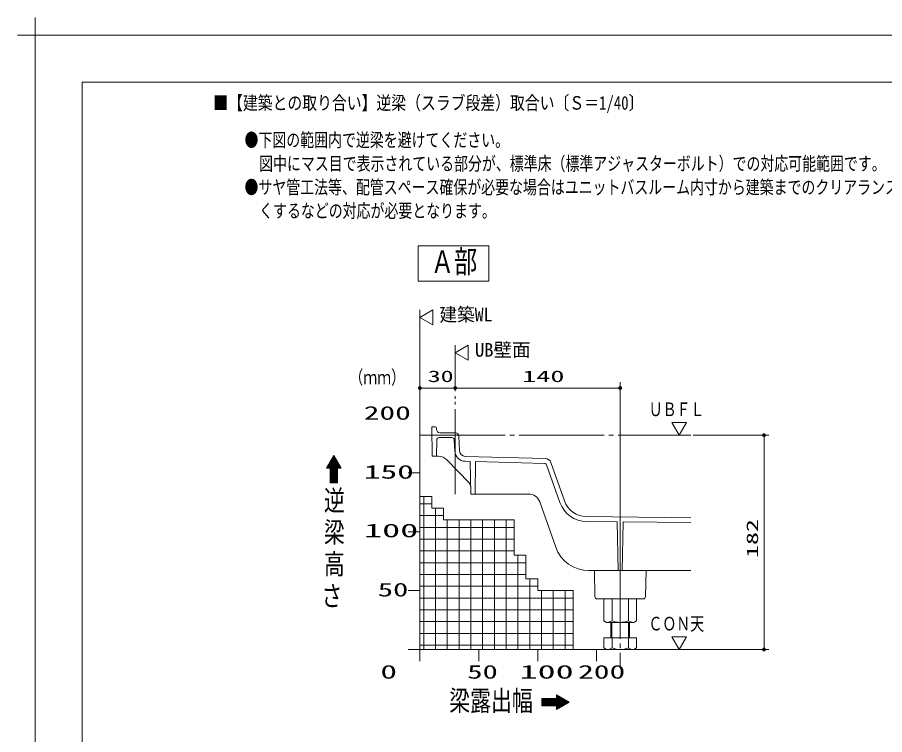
# Model space of a CAD drawing. Units: millimetres on the paper, with parts at other scales. Extents: x -305 to 305, y -152 to 152.
# Drawn here: x -304.8 to -120.7, y 0 to 152.3 of the extents above; entities that cross this region are included whole.
import ezdxf
from ezdxf.enums import TextEntityAlignment as Align

# ---------------------------------------------------------------- set-up
doc = ezdxf.new("R2010")
doc.units = ezdxf.units.MM
doc.linetypes.add('LONG_CHAIN', pattern=[21, 18, -1, 1, -1])
doc.linetypes.add('LONG_DOUBLE_CHAIN', pattern=[21.8, 18, -1, 0.6, -0.6, 0.6, -1])
doc.layers.add('0-0_PV', color=7, linetype='Continuous')
for name, color, linetype, lineweight in [('0-1_RV', 7, 'Continuous', 9), ('0-2_0', 7, 'Continuous', 9), ('0-4_1図面枠', 7, 'Continuous', 9), ('0-5_図面枠', 3, 'Continuous', 9), ('0-6_DEFPOINTS', 7, 'Continuous', 9)]:
    doc.layers.add(name, color=color, linetype=linetype, lineweight=lineweight)
doc.styles.add('ＭＳ ゴシック', font='')
doc.styles.get('ＭＳ ゴシック').set_extended_font_data('MS Gothic')

# ---------------------------------------------------------------- blocks, each defined once
blk = doc.blocks.new('_DOTSMALL')
at = {"layer": '0-2_0'}
for p, q in [((0.0746, 0.1), (-0.0746, 0.1)), ((0.1223, -0.0248), (-0.1223, -0.0248))]:
    blk.add_line(p, q, dxfattribs=at)
for points in [[(0.125, 0), (0.124, 0.0157), (0.1211, 0.0311), (0.1162, 0.046), (0.1095, 0.0602), (0.1011, 0.0735), (0.0911, 0.0856), (0.0797, 0.0963), (0.067, 0.1055), (0.0532, 0.1131), (0.0386, 0.1189), (0.0234, 0.1228), (0.0078, 0.1248), (-0.0078, 0.1248), (-0.0234, 0.1228), (-0.0386, 0.1189), (-0.0532, 0.1131), (-0.067, 0.1055), (-0.0797, 0.0963), (-0.0911, 0.0856), (-0.1011, 0.0735), (-0.1095, 0.0602), (-0.1162, 0.046), (-0.1211, 0.0311), (-0.124, 0.0157), (-0.125, 0), (0, 0)], [(-0.125, 0), (-0.124, -0.0157), (-0.1211, -0.0311), (-0.1162, -0.046), (-0.1095, -0.0602), (-0.1011, -0.0735), (-0.0911, -0.0856), (-0.0797, -0.0963), (-0.067, -0.1055), (-0.0532, -0.1131), (-0.0386, -0.1189), (-0.0234, -0.1228), (-0.0078, -0.1248), (0.0078, -0.1248), (0.0234, -0.1228), (0.0386, -0.1189), (0.0532, -0.1131), (0.067, -0.1055), (0.0797, -0.0963), (0.0911, -0.0856), (0.1011, -0.0735), (0.1095, -0.0602), (0.1162, -0.046), (0.1211, -0.0311), (0.124, -0.0157), (0.125, 0), (0, 0)]]:
    blk.add_lwpolyline(points, close=True, dxfattribs=at)
blk = doc.blocks.new('グループ-6')
at = {"layer": '0-4_1図面枠'}
for p, q in [((-4200, 2895), (-4200, 3045)), ((-4275, 2970), (-4125, 2970))]:
    blk.add_line(p, q, dxfattribs=at)

msp = doc.modelspace()

# ---------------------------------------------------------------- linework, layer by layer
at = {"layer": '0-1_RV'}
for p, q in [((-219.658, 103.721), (-219.658, 96.228)), ((-219.658, 103.721), (-204.658, 103.721)), ((-204.658, 103.721), (-204.658, 96.228)), ((-219.658, 96.228), (-204.658, 96.228)), ((-219.314, 15.577), (-219.314, 90.139)), ((-219.314, 88.577), (-216.608, 90.139)), ((-211.814, 81.077), (-209.108, 82.639)), ((-211.814, 81.077), (-209.108, 79.514)), ((-209.108, 79.514), (-209.108, 82.639)), ((-219.314, 74.077), (-219.314, 74.827)), ((-211.814, 74.077), (-211.814, 74.827)), ((-211.814, 74.077), (-211.814, 74.827)), ((-176.814, 36.327), (-176.814, 74.827)), ((-211.814, 73.577), (-219.314, 73.577)), ((-211.814, 73.577), (-176.814, 73.577)), ((-164.314, 63.577), (-165.877, 66.283)), ((-162.752, 66.283), (-165.877, 66.283)), ((-164.314, 63.577), (-162.752, 66.283)), ((-216.705, 59.077), (-216.814, 65.327)), ((-216.06, 65.327), (-216.814, 65.327)), ((-215.81, 65.081), (-215.805, 64.814)), ((-215.244, 63.052), (-212.524, 63.052)), ((-215.055, 64.077), (-211.782, 64.077)), ((-210.897, 60.241), (-211.033, 63.36)), ((-161.314, 63.577), (-145.284, 63.577)), ((-146.284, 63.577), (-146.284, 18.077)), ((-215.805, 59.077), (-215.744, 62.561)), ((-211.921, 60.197), (-212.025, 62.574)), ((-237.59, 59.279), (-239.153, 56.573)), ((-237.399, 58.948), (-237.782, 58.948)), ((-237.514, 59.148), (-237.666, 59.148)), ((-237.59, 59.279), (-236.028, 56.573)), ((-215.805, 59.077), (-216.705, 59.077)), ((-215.805, 59.077), (-215.379, 59.077)), ((-192.673, 58.6), (-209.681, 59.046)), ((-236.36, 57.148), (-238.821, 57.148)), ((-236.475, 57.348), (-238.705, 57.348)), ((-236.591, 57.548), (-238.59, 57.548)), ((-236.706, 57.748), (-238.474, 57.748)), ((-236.822, 57.948), (-238.359, 57.948)), ((-236.937, 58.148), (-238.243, 58.148)), ((-237.053, 58.348), (-238.128, 58.348)), ((-237.168, 58.548), (-238.013, 58.548)), ((-237.284, 58.748), (-237.897, 58.748)), ((-213.576, 58.309), (-208.889, 53.431)), ((-208.635, 57.994), (-209.708, 58.022)), ((-208.514, 51.077), (-208.635, 57.994)), ((-207.494, 57.964), (-207.614, 51.077)), ((-192.889, 57.58), (-207.494, 57.964)), ((-189.603, 49.262), (-192.431, 57.247)), ((-188.636, 49.604), (-191.527, 57.767)), ((-239.153, 56.573), (-238.372, 56.573)), ((-236.129, 56.748), (-239.052, 56.748)), ((-236.244, 56.948), (-238.936, 56.948)), ((-238.372, 53.448), (-238.372, 56.573)), ((-236.809, 56.548), (-238.372, 56.548)), ((-236.809, 56.348), (-238.372, 56.348)), ((-236.809, 56.148), (-238.372, 56.148)), ((-236.809, 55.948), (-238.372, 55.948)), ((-236.809, 55.748), (-238.372, 55.748)), ((-236.809, 55.548), (-238.372, 55.548)), ((-236.809, 55.348), (-238.372, 55.348)), ((-236.809, 56.573), (-236.028, 56.573)), ((-219.314, 55.577), (-221.814, 55.577)), ((-236.809, 55.148), (-238.372, 55.148)), ((-236.809, 54.948), (-238.372, 54.948)), ((-236.809, 54.748), (-238.372, 54.748)), ((-236.809, 54.548), (-238.372, 54.548)), ((-236.809, 54.348), (-238.372, 54.348)), ((-236.809, 54.148), (-238.372, 54.148)), ((-236.809, 53.948), (-238.372, 53.948)), ((-236.809, 53.748), (-238.372, 53.748)), ((-236.809, 53.548), (-238.372, 53.548)), ((-216.814, 50.577), (-219.314, 50.577)), ((-218.517, 18.077), (-218.517, 50.577)), ((-216.814, 48.077), (-216.814, 50.577)), ((-208.514, 51.077), (-196.256, 51.077)), ((-219.314, 49.002), (-216.814, 49.002)), ((-214.314, 48.077), (-216.814, 48.077)), ((-216.017, 18.077), (-216.017, 48.077)), ((-214.314, 45.577), (-214.314, 48.077)), ((-193.899, 49.412), (-190.503, 39.823)), ((-219.314, 46.502), (-214.314, 46.502)), ((-161.814, 46.052), (-183.973, 46.274)), ((-199.314, 45.577), (-214.314, 45.577)), ((-213.517, 18.077), (-213.517, 45.577)), ((-211.017, 18.077), (-211.017, 45.577)), ((-208.517, 18.077), (-208.517, 45.577)), ((-206.017, 18.077), (-206.017, 45.577)), ((-203.517, 18.077), (-203.517, 45.577)), ((-201.017, 18.077), (-201.017, 45.577)), ((-199.314, 38.077), (-199.314, 45.577)), ((-177.445, 45.183), (-183.983, 45.249)), ((-177.264, 34.827), (-177.445, 45.183)), ((-176.184, 45.171), (-176.364, 34.827)), ((-161.814, 45.027), (-176.184, 45.171)), ((-221.814, 43.077), (-219.314, 43.077)), ((-219.314, 44.002), (-199.314, 44.002)), ((-219.314, 41.502), (-199.314, 41.502)), ((-219.314, 39.002), (-199.314, 39.002)), ((-196.814, 38.077), (-199.314, 38.077)), ((-198.517, 18.077), (-198.517, 38.077)), ((-196.814, 33.077), (-196.814, 38.077)), ((-219.314, 36.502), (-196.814, 36.502)), ((-219.314, 34.002), (-196.814, 34.002)), ((-161.814, 34.827), (-183.433, 34.827)), ((-182.297, 34.81), (-182.186, 29.317)), ((-171.332, 34.81), (-171.442, 29.317)), ((-219.314, 31.502), (-194.314, 31.502)), ((-194.314, 33.077), (-196.814, 33.077)), ((-196.017, 18.077), (-196.017, 33.077)), ((-194.314, 30.577), (-194.314, 33.077)), ((-221.814, 30.577), (-219.314, 30.577)), ((-186.814, 30.577), (-194.314, 30.577)), ((-193.517, 18.077), (-193.517, 30.577)), ((-191.017, 18.077), (-191.017, 30.577)), ((-188.517, 18.077), (-188.517, 30.577)), ((-186.814, 18.077), (-186.814, 30.577)), ((-219.314, 29.002), (-186.814, 29.002)), ((-181.686, 28.827), (-171.942, 28.827)), ((-180.278, 28.827), (-180.278, 24.167)), ((-178.546, 28.827), (-178.546, 24.167)), ((-175.082, 28.827), (-175.082, 24.167)), ((-173.35, 28.827), (-173.35, 24.167)), ((-219.314, 26.502), (-186.814, 26.502)), ((-219.314, 24.002), (-186.814, 24.002)), ((-180.278, 24.167), (-179.689, 23.827)), ((-173.939, 23.827), (-173.35, 24.167)), ((-173.939, 23.827), (-179.689, 23.827)), ((-178.814, 23.827), (-178.814, 20.577)), ((-178.564, 23.827), (-178.564, 20.577)), ((-175.064, 23.827), (-175.064, 20.577)), ((-174.814, 23.827), (-174.814, 20.577)), ((-219.314, 21.502), (-186.814, 21.502)), ((-180.278, 20.577), (-180.278, 18.417)), ((-180.278, 20.577), (-173.35, 20.577)), ((-178.546, 20.577), (-178.546, 18.417)), ((-175.082, 20.577), (-175.082, 18.417)), ((-173.35, 20.577), (-173.35, 18.417)), ((-164.314, 18.077), (-165.877, 20.783)), ((-219.314, 19.002), (-186.814, 19.002)), ((-179.689, 18.077), (-180.278, 18.417)), ((-173.35, 18.417), (-173.939, 18.077)), ((-159.314, 18.077), (-221.814, 18.077)), ((-206.814, 15.577), (-206.814, 18.077)), ((-194.314, 15.577), (-194.314, 18.077)), ((-181.814, 15.577), (-181.814, 18.077)), ((-179.689, 18.077), (-173.939, 18.077)), ((-161.314, 18.077), (-145.284, 18.077)), ((-193.474, 7.65), (-193.474, 6.088)), ((-193.474, 7.65), (-190.349, 7.65)), ((-188.92, 7.607), (-193.474, 7.607)), ((-188.574, 7.407), (-193.474, 7.407)), ((-190.306, 8.407), (-190.349, 8.407)), ((-190.306, 8.407), (-190.349, 8.407)), ((-189.959, 8.207), (-190.349, 8.207)), ((-189.613, 8.007), (-190.349, 8.007)), ((-189.267, 7.807), (-190.349, 7.807)), ((-188.227, 7.207), (-193.474, 7.207)), ((-187.881, 7.007), (-193.474, 7.007)), ((-187.751, 6.807), (-193.474, 6.807)), ((-188.097, 6.607), (-193.474, 6.607)), ((-188.444, 6.407), (-193.474, 6.407)), ((-188.79, 6.207), (-193.474, 6.207)), ((-187.643, 6.869), (-190.349, 5.307)), ((-189.137, 6.007), (-190.349, 6.007)), ((-189.483, 5.807), (-190.349, 5.807)), ((-189.829, 5.607), (-190.349, 5.607)), ((-190.176, 5.407), (-190.349, 5.407))]:
    msp.add_line(p, q, dxfattribs=at)
at = {"layer": '0-1_RV', "linetype": 'LONG_DOUBLE_CHAIN'}
msp.add_line((-211.814, 51.077), (-211.814, 82.639), dxfattribs=at)
at = {"layer": '0-1_RV', "linetype": 'LONG_CHAIN'}
for p, q in [((-219.227, 63.577), (-161.814, 63.577)), ((-176.814, 38.361), (-176.814, 14.415))]:
    msp.add_line(p, q, dxfattribs=at)
at = {"layer": '0-1_RV'}
for points in [[(-219.314, 88.577), (-216.608, 87.014), (-216.608, 90.139)], [(-238.372, 53.448), (-236.809, 53.448), (-236.809, 56.573)], [(-164.314, 18.077), (-162.752, 20.783), (-165.877, 20.783)], [(-187.643, 6.869), (-190.349, 8.432), (-190.349, 7.65)], [(-193.474, 6.088), (-190.349, 6.088), (-190.349, 5.307)]]:
    msp.add_lwpolyline(points, dxfattribs=at)
for points in [[(-238.372, 53.448), (-236.809, 53.448), (-236.809, 56.573), (-236.028, 56.573), (-237.59, 59.279), (-239.153, 56.573), (-238.372, 56.573)], [(-219.314, 18.077), (-219.314, 50.577), (-216.814, 50.577), (-216.814, 48.077), (-214.314, 48.077), (-214.314, 45.577), (-199.314, 45.577), (-199.314, 38.077), (-196.814, 38.077), (-196.814, 33.077), (-194.314, 33.077), (-194.314, 30.577), (-186.814, 30.577), (-186.814, 18.077)], [(-193.474, 7.65), (-193.474, 6.088), (-190.349, 6.088), (-190.349, 5.307), (-187.643, 6.869), (-190.349, 8.432), (-190.349, 7.65)]]:
    msp.add_lwpolyline(points, close=True, dxfattribs=at)
for centre, radius, start, end in [((-216.06, 65.077), 0.25, 1, 90), ((-215.055, 64.827), 0.75, 181, 270), ((-215.244, 62.552), 0.5, 90, 179), ((-212.524, 62.552), 0.5, 2.5, 90), ((-211.782, 63.327), 0.75, 2.5, 90), ((-215.379, 56.577), 2.5, 43.85617, 90), ((-209.648, 60.296), 2.275, 182.5, 268.49507), ((-209.648, 60.296), 1.25, 182.5, 268.49507), ((-192.902, 57.08), 0.5, 19.50245, 88.49507), ((-192.706, 57.35), 1.25, 19.50245, 88.49507), ((-209.79, 52.565), 1.25, 1, 43.85617), ((-196.256, 48.577), 2.5, 19.50245, 90), ((-183.923, 51.273), 6.025, 199.50245, 269.42706), ((-183.923, 51.273), 5, 199.50245, 269.42706), ((-183.433, 42.327), 7.5, 199.5025, 270), ((-181.686, 29.327), 0.5, 181.15462, 270), ((-171.942, 29.327), 0.5, 270, 358.84538), ((-179.737, 26.076), 2.25, 271.20515, 301.93849), ((-176.814, 28.407), 4.58, 247.78087, 292.21906), ((-173.892, 26.076), 2.25, 238.06151, 268.79485), ((-179.737, 20.326), 2.25, 271.20516, 301.93849), ((-176.814, 22.657), 4.58, 247.78118, 292.2178), ((-173.892, 20.326), 2.25, 238.06151, 268.79484)]:
    msp.add_arc(centre, radius, start, end, dxfattribs=at)
at = {"layer": '0-5_図面枠'}
msp.add_lwpolyline([(-291.017, -138.498), (108.983, -138.498), (108.983, 138.502), (-291.017, 138.502)], close=True, dxfattribs=at)
at = {"layer": '0-6_DEFPOINTS'}
for p in [(118.983, 148.502), (-301.017, -148.498)]:
    msp.add_line(p, (-301.017, 148.502), dxfattribs=at)

# ---------------------------------------------------------------- block references
at = {"layer": '0-1_RV', "xscale": 2.32, "yscale": 2.32}
for p, rotation in [((-219.314, 73.577), 180), ((-211.814, 73.577), 180), ((-146.284, 63.577), 90), ((-146.284, 18.077), 270)]:
    msp.add_blockref('_DOTSMALL', p, dxfattribs=dict(at, rotation=rotation))
for p in [(-211.814, 73.577), (-176.814, 73.577)]:
    msp.add_blockref('_DOTSMALL', p, dxfattribs=at)
at = {"layer": '0-4_1図面枠', "xscale": 0.05, "yscale": 0.05}
msp.add_blockref('グループ-6', (-91.017, 0.002), dxfattribs=at)

# ---------------------------------------------------------------- texts
at = {"layer": '0-0_PV', "style": 'ＭＳ ゴシック'}
for s, height, width, p in [('■【建築との取り合い】逆梁（スラブ段差）取合い〔Ｓ＝1/40〕', 2.886, 0.8, (-263.187, 131.789)), ('●下図の範囲内で逆梁を避けてください。', 2.889, 0.75, (-256.552, 123.909)), ('\u3000図中にマス目で表示されている部分が、標準床（標準アジャスターボルト）での対応可能範囲です。', 2.889, 0.75, (-256.401, 118.898)), ('●サヤ管工法等、配管スペース確保が必要な場合はユニットバスルーム内寸から建築までのクリアランスを大きくしたり、床を高', 2.889, 0.75, (-256.552, 113.89)), ('\u3000くするなどの対応が必要となります。', 2.889, 0.75, (-256.401, 108.89))]:
    msp.add_text(s, height=height, dxfattribs=dict(at, width=width)).set_placement(p, align=Align.BOTTOM_LEFT)
at = {"layer": '0-1_RV', "style": 'ＭＳ ゴシック'}
for s, height, width, p in [('Ａ部', 4.811, 0.75, (-217.001, 96.549)), ('建築WL', 2.889, 0.95, (-215.163, 86.862)), ('（ｍｍ）', 2.889, 0.75, (-234.298, 73.522)), ('30', 2.441, 1.65, (-217.66, 74.107)), ('140', 2.444, 1.8, (-197.616, 74.107)), ('ＵＢＦＬ', 2.889, 0.75, (-170.756, 66.75)), ('200', 2.886, 1.7, (-231.252, 65.976)), ('150', 2.889, 1.8, (-231.214, 53.466)), ('逆', 4.333, 0.75, (-239.689, 46.244)), ('梁', 4.333, 0.75, (-239.689, 39.5)), ('100', 2.889, 1.95, (-231.171, 41.022)), ('高', 4.333, 0.75, (-239.689, 32.745)), ('さ', 4.333, 0.75, (-240.214, 25.992)), ('50', 2.889, 1.65, (-228.269, 28.466)), ('ＣＯＮ天', 2.889, 0.75, (-170.812, 21.25)), ('0', 2.889, 1.8, (-227.714, 11.022)), ('50', 2.889, 1.65, (-209.269, 11.022)), ('100', 2.889, 1.95, (-198.171, 11.022)), ('200', 2.886, 1.7, (-185.752, 11.022)), ('梁露出幅', 4.333, 0.75, (-213.093, 3.74))]:
    msp.add_text(s, height=height, dxfattribs=dict(at, width=width)).set_placement(p, align=Align.BOTTOM_LEFT)
msp.add_text('UB壁面', height=2.889, dxfattribs=at).set_placement((-207.631, 79.365), align=Align.BOTTOM_LEFT)
at = {"layer": '0-1_RV', "style": 'ＭＳ ゴシック', "width": 1.65}
msp.add_text('182', height=2.441, rotation=90, dxfattribs=at).set_placement((-146.814, 37.525), align=Align.BOTTOM_LEFT)

doc.saveas('drawing.dxf')
